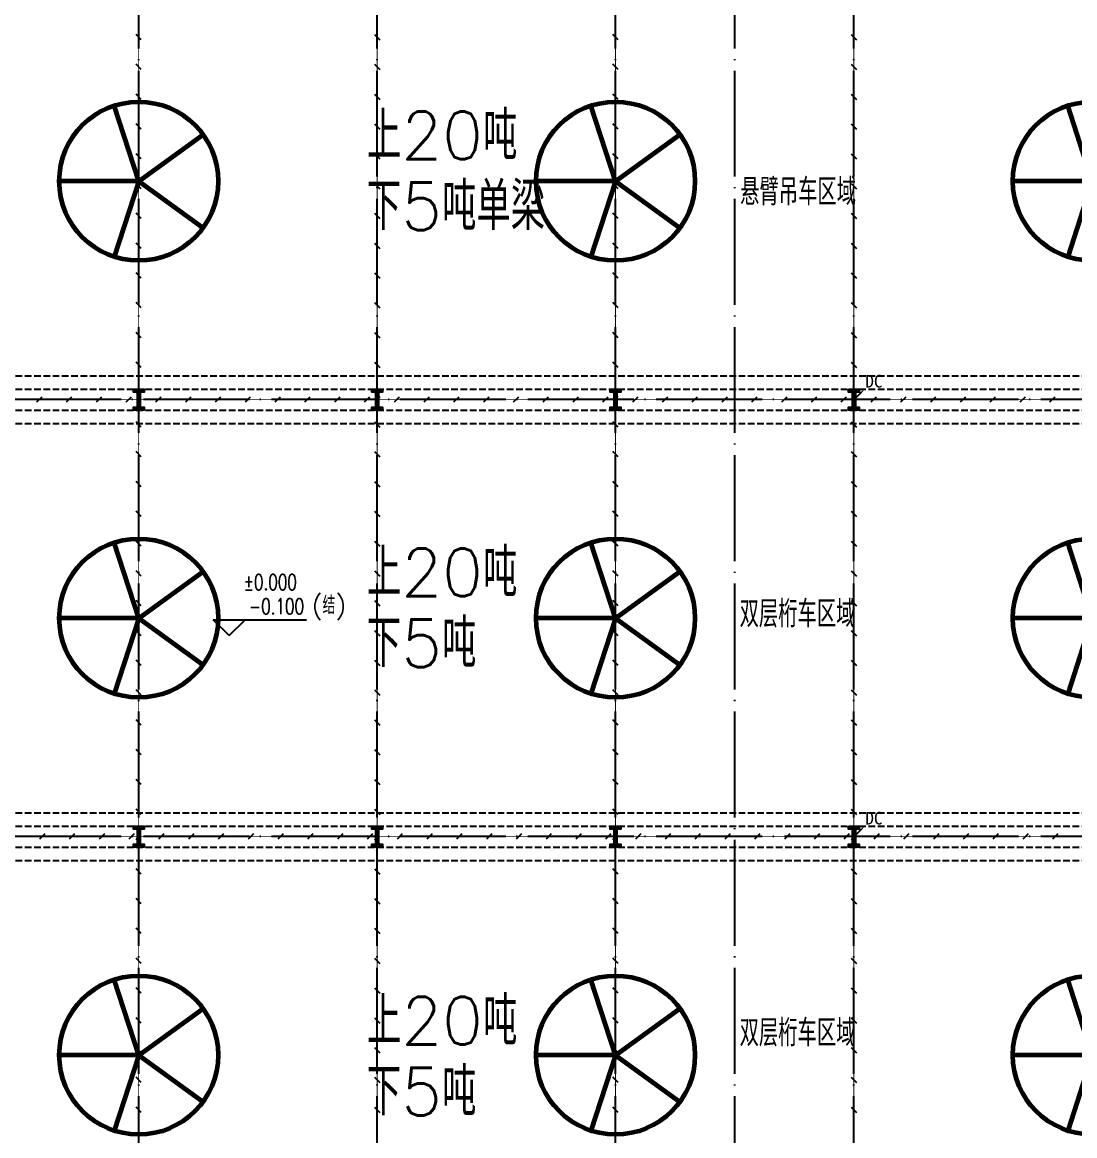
# Model space of a CAD drawing. Extents: x -1396510 to 1250330, y -1892470 to 1623980.
# Drawn here: x -232253 to -192517, y -1050904 to -1008860 of the extents above; entities that cross this region are included whole.
import ezdxf

# ---------------------------------------------------------------- set-up
doc = ezdxf.new("R2010")
doc.units = 0
doc.header["$LTSCALE"] = 1000
doc.header["$MEASUREMENT"] = 0
for name, pattern in [('CENTER2', [1.125, 0.75, -0.125, 0.125, -0.125]), ('DASH', [0.35, 0.25, -0.1]), ('DOTE', [2.42, 2, -0.2, 0.02, -0.2])]:
    doc.linetypes.add(name, pattern=pattern)
for name, color, linetype in [('A-AXIS-DOTE', 14, 'DOTE'), ('A-HATCH-2', 251, 'Continuous'), ('A-LIN-V', 9, 'Continuous'), ('A-WINDOW', 140, 'Continuous'), ('AS-COLN', 6, 'Continuous'), ('LWIRE', 4, 'Continuous'), ('PUB_TEXT', 7, 'Continuous'), ('SHTLN', 4, 'Continuous'), ('TEL_TEXT', 7, 'Continuous'), ('WIRE-接地', 4, 'Continuous'), ('建-标高', 3, 'Continuous')]:
    doc.layers.add(name, color=color, linetype=linetype)
doc.layers.add('A-云线2', color=3, linetype='Continuous', plot=False)
doc.styles.add('A-STANDARD', font='SIMPLEX', dxfattribs={"bigfont": 'GBCBIG'})
doc.styles.get("Standard").update_dxf_attribs({"font": 'gbenor.shx', "bigfont": 'gbcbig.shx'})
doc.styles.add('宋体', font='')
doc.styles.get('宋体').set_extended_font_data('SimSun')

# ---------------------------------------------------------------- blocks, each defined once
blk = doc.blocks.new('G$C2F382D44')
at = {"color": 0, "style": 'A-STANDARD'}
for s, p in [('上20吨', (-2949, 425)), ('下5吨', (-2952, -2245))]:
    blk.add_text(s, height=1800, dxfattribs=at).set_placement(p)
blk = doc.blocks.new('nt66')
at = {"layer": 'A-HATCH-2', "color": 8}
blk.add_lwpolyline([(-195840, 766870), (-195440, 766870), (-195440, 766758), (-195586, 766758), (-195586, 766182), (-195440, 766182), (-195440, 766070), (-195840, 766070), (-195840, 766182), (-195694, 766182), (-195694, 766758), (-195840, 766758)], close=True, dxfattribs=at)
at = {"layer": 'AS-COLN'}
blk.add_lwpolyline([(-195790, 766820), (-195490, 766820), (-195490, 766808), (-195636, 766808), (-195636, 766132), (-195490, 766132), (-195490, 766120), (-195790, 766120), (-195790, 766132), (-195644, 766132), (-195644, 766808), (-195790, 766808)], close=True, dxfattribs=at)
blk = doc.blocks.new('33333')
for p in [(-32214, -76900), (-23214, -76900), (-14214, -76900), (-5214, -76900), (-32214, -93400), (-23214, -93400), (-14214, -93400), (-5214, -93400)]:
    blk.add_blockref('nt66', p)
blk = doc.blocks.new('w42343')
at = {"layer": 'A-HATCH-2', "color": 8, "linetype": 'DASH'}
for p, q in [((-263654, 690470), (-128354, 690470)), ((-263654, 689970), (-128354, 689970)), ((-263654, 689170), (-128354, 689170)), ((-263654, 688670), (-128354, 688670)), ((-263654, 673970), (-128354, 673970)), ((-263654, 673470), (-128354, 673470)), ((-263654, 672670), (-128354, 672670)), ((-263654, 672170), (-128354, 672170))]:
    blk.add_line(p, q, dxfattribs=at)
blk = doc.blocks.new('w4324324')
at = {"layer": 'A-HATCH-2', "color": 0, "lineweight": 60}
for q in [(-1694760, 686605), (-1697614, 684532), (-1691907, 684532), (-1696524, 681178), (-1692997, 681178)]:
    blk.add_line((-1694760, 683605), q, dxfattribs=at)
blk.add_circle((-1694760, 683605), 3000, dxfattribs=at)
blk = doc.blocks.new('ner546')
at = {"layer": 'A-LIN-V', "color": 8}
for p in [(581780, 25256), (598280, 25256), (614780, 25256), (581780, 7256), (598280, 7256), (614780, 7256), (581780, -10744), (598280, -10744), (614780, -10744)]:
    blk.add_blockref('w4324324', p, dxfattribs=at)
blk = doc.blocks.new('世赫2#厂房一层0821')
at = {"layer": 'A-AXIS-DOTE', "color": 8, "ltscale": 2}
for p, q in [((57300, -87498.9), (57300, 6300)), ((66300, -87498.9), (66300, 6300)), ((75300, -87498.9), (75300, 6300)), ((79800, -87498.9), (79800, 6300)), ((84300, -87498.9), (84300, 6300)), ((163114.2, -33000), (-11095.8, -33000)), ((163114.2, -49500), (-11095.8, -49500))]:
    blk.add_line(p, q, dxfattribs=at)
at = {"layer": '建-标高', "color": 8}
for p, q in [((60713.6, -41910), (60113.6, -41310)), ((60113.6, -41310), (63633.6, -41310)), ((60713.6, -41910), (61313.6, -41310))]:
    blk.add_line(p, q, dxfattribs=at)
at = {"color": 8}
for p in [(68864.2, -40850), (68864.2, -57780)]:
    blk.add_blockref('G$C2F382D44', p, dxfattribs=at)
at = {"layer": 'A-LIN-V', "color": 8, "rotation": 90.00000000000001}
blk.add_blockref('ner546', (766160.7, 1055230), dxfattribs=at)
at = {"layer": 'A-WINDOW'}
for name in ['33333', 'w42343']:
    blk.add_blockref(name, (285154.2, -722570), dxfattribs=at)
at = {"color": 8, "style": 'A-STANDARD'}
for s, p in [('上20吨', (65915.6, -23924.7)), ('下5吨单梁', (65912.3, -26595.2))]:
    blk.add_text(s, height=1800, dxfattribs=at).set_placement(p)
at = {"layer": 'PUB_TEXT', "color": 8}
for s, p in [('悬臂吊车区域', (80004.8, -25663.1)), ('双层桁车区域', (79984.8, -41596.9)), ('双层桁车区域', (79984.8, -57416.9))]:
    blk.add_text(s, height=1012.77, dxfattribs=at).set_placement(p)
at = {"layer": '建-标高', "color": 7, "style": 'A-STANDARD', "width": 0.705882}
for s, p in [('%%P0.000', (61253.6, -40190)), ('-0.100', (61453.6, -41100))]:
    blk.add_text(s, height=595, dxfattribs=at).set_placement(p)
at = {"layer": '建-标高', "color": 7, "style": 'A-STANDARD'}
blk.add_text('(结)', height=675.18, dxfattribs=at).set_placement((63833.6, -41100))
blk = doc.blocks.new('$TelecSys$00000008')
blk.add_line((0.4, 0.4), (-0.4, -0.4))
blk = doc.blocks.new('$TelecSys$00000079')
for p, q in [((0.7, 0.7), (0, 0)), ((0.1, 0.1), (0.1, 0.1)), ((-0.1, -0.1), (-0.1, -0.1))]:
    blk.add_line(p, q)
at = {"const_width": 0.142}
blk.add_lwpolyline([(-0.07, 0, 1), (0.07, 0, 1)], format="xyb", close=True, dxfattribs=at)
blk.add_solid([(0.63, 0.77), (0.77, 0.63), (1.15, 1.15)])
at = {"width": 0.8, "flags": 9}
blk.add_attdef('A', (0, 0), '', height=0.00002, dxfattribs=at)

msp = doc.modelspace()

# ---------------------------------------------------------------- linework, layer by layer
at = {"layer": 'WIRE-接地', "linetype": 'CENTER2', "const_width": 35}
for points in [[(-227858.2, -990110), (-227858.2, -1072610)], [(-218858.2, -1072610), (-218858.2, -990110)], [(-209858.2, -990110), (-209858.2, -1072610)], [(-200858.2, -1072610), (-200858.2, -990110)], [(-274760.7, -1023110), (-128850.2, -1023110)], [(-280158.2, -1039610), (-128850.2, -1039610)]]:
    msp.add_lwpolyline(points, dxfattribs=at)

# ---------------------------------------------------------------- block references
at = {"layer": 'A-云线2'}
msp.add_blockref('世赫2#厂房一层0821', (-285154.2, -990110), dxfattribs=at)
at = {"layer": 'LWIRE', "xscale": -350, "yscale": 350, "zscale": 350, "rotation": 270}
for p in [(-200850.2, -1023110), (-200850.2, -1039610)]:
    msp.add_blockref('$TelecSys$00000079', p, dxfattribs=at)
at = {"layer": 'SHTLN', "xscale": 250, "yscale": 250, "zscale": 250}
for p, rotation in [((-227858.2, -1009422.5), 270), ((-218858.2, -1009422.5), 90), ((-209858.2, -1009422.5), 270), ((-200858.2, -1009422.5), 90), ((-227858.2, -1010547.5), 270), ((-218858.2, -1010547.5), 90), ((-209858.2, -1010547.5), 270), ((-200858.2, -1010547.5), 90), ((-227858.2, -1011672.5), 270), ((-218858.2, -1011672.5), 90), ((-209858.2, -1011672.5), 270), ((-200858.2, -1011672.5), 90), ((-227858.2, -1012797.5), 270), ((-218858.2, -1012797.5), 90), ((-209858.2, -1012797.5), 270), ((-200858.2, -1012797.5), 90), ((-227858.2, -1013922.5), 270), ((-218858.2, -1013922.5), 90), ((-209858.2, -1013922.5), 270), ((-200858.2, -1013922.5), 90), ((-227858.2, -1015047.5), 270), ((-218858.2, -1015047.5), 90), ((-209858.2, -1015047.5), 270), ((-200858.2, -1015047.5), 90), ((-227858.2, -1016172.5), 270), ((-218858.2, -1016172.5), 90), ((-209858.2, -1016172.5), 270), ((-200858.2, -1016172.5), 90), ((-227858.2, -1017297.5), 270), ((-218858.2, -1017297.5), 90), ((-209858.2, -1017297.5), 270), ((-200858.2, -1017297.5), 90), ((-227858.2, -1018422.5), 270), ((-218858.2, -1018422.5), 90), ((-209858.2, -1018422.5), 270), ((-200858.2, -1018422.5), 90), ((-227858.2, -1019547.5), 270), ((-218858.2, -1019547.5), 90), ((-209858.2, -1019547.5), 270), ((-200858.2, -1019547.5), 90), ((-227858.2, -1020672.5), 270), ((-218858.2, -1020672.5), 90), ((-209858.2, -1020672.5), 270), ((-200858.2, -1020672.5), 90), ((-227858.2, -1021797.5), 270), ((-218858.2, -1021797.5), 90), ((-209858.2, -1021797.5), 270), ((-200858.2, -1021797.5), 90), ((-227858.2, -1022922.5), 270), ((-218858.2, -1022922.5), 90), ((-209858.2, -1022922.5), 270), ((-200858.2, -1022922.5), 90), ((-231618, -1023110), 1.539509925772235e-07), ((-230493, -1023110), 1.539509925772235e-07), ((-229368, -1023110), 1.539509925772235e-07), ((-228243, -1023110), 1.539509925772235e-07), ((-227118, -1023110), 1.539509925772235e-07), ((-225993, -1023110), 1.539509925772235e-07), ((-224868, -1023110), 1.539509925772235e-07), ((-223743, -1023110), 1.539509925772235e-07), ((-222618, -1023110), 1.539509925772235e-07), ((-221493, -1023110), 1.539509925772235e-07), ((-220368, -1023110), 1.539509925772235e-07), ((-219243, -1023110), 1.539509925772235e-07), ((-218118, -1023110), 1.539509925772235e-07), ((-216993, -1023110), 1.539509925772235e-07), ((-215868, -1023110), 1.539509925772235e-07), ((-214743, -1023110), 1.539509925772235e-07), ((-213618, -1023110), 1.539509925772235e-07), ((-212493, -1023110), 1.539509925772235e-07), ((-211368, -1023110), 1.539509925772235e-07), ((-210243, -1023110), 1.539509925772235e-07), ((-209118, -1023110), 1.539509925772235e-07), ((-207993, -1023110), 1.539509925772235e-07), ((-206868, -1023110), 1.539509925772235e-07), ((-205743, -1023110), 1.539509925772235e-07), ((-204618, -1023110), 1.539509925772235e-07), ((-203493, -1023110), 1.539509925772235e-07), ((-202368, -1023110), 1.539509925772235e-07), ((-201243, -1023110), 1.539509925772235e-07), ((-200118, -1023110), 1.539509925772235e-07), ((-198993, -1023110), 1.539509925772235e-07), ((-197868, -1023110), 1.539509925772235e-07), ((-196743, -1023110), 1.539509925772235e-07), ((-195618, -1023110), 1.539509925772235e-07), ((-194493, -1023110), 1.539509925772235e-07), ((-193368, -1023110), 1.539509925772235e-07), ((-227858.2, -1024047.5), 270), ((-218858.2, -1024047.5), 90), ((-209858.2, -1024047.5), 270), ((-200858.2, -1024047.5), 90), ((-227858.2, -1025172.5), 270), ((-218858.2, -1025172.5), 90), ((-209858.2, -1025172.5), 270), ((-200858.2, -1025172.5), 90), ((-227858.2, -1026297.5), 270), ((-218858.2, -1026297.5), 90), ((-209858.2, -1026297.5), 270), ((-200858.2, -1026297.5), 90), ((-227858.2, -1027422.5), 270), ((-218858.2, -1027422.5), 90), ((-209858.2, -1027422.5), 270), ((-200858.2, -1027422.5), 90), ((-227858.2, -1028547.5), 270), ((-218858.2, -1028547.5), 90), ((-209858.2, -1028547.5), 270), ((-200858.2, -1028547.5), 90), ((-227858.2, -1029672.5), 270), ((-218858.2, -1029672.5), 90), ((-209858.2, -1029672.5), 270), ((-200858.2, -1029672.5), 90), ((-227858.2, -1030797.5), 270), ((-218858.2, -1030797.5), 90), ((-209858.2, -1030797.5), 270), ((-200858.2, -1030797.5), 90), ((-227858.2, -1031922.5), 270), ((-218858.2, -1031922.5), 90), ((-209858.2, -1031922.5), 270), ((-200858.2, -1031922.5), 90), ((-227858.2, -1033047.5), 270), ((-218858.2, -1033047.5), 90), ((-209858.2, -1033047.5), 270), ((-200858.2, -1033047.5), 90), ((-227858.2, -1034172.5), 270), ((-218858.2, -1034172.5), 90), ((-209858.2, -1034172.5), 270), ((-200858.2, -1034172.5), 90), ((-227858.2, -1035297.5), 270), ((-218858.2, -1035297.5), 90), ((-209858.2, -1035297.5), 270), ((-200858.2, -1035297.5), 90), ((-227858.2, -1036422.5), 270), ((-218858.2, -1036422.5), 90), ((-209858.2, -1036422.5), 270), ((-200858.2, -1036422.5), 90), ((-227858.2, -1037547.5), 270), ((-218858.2, -1037547.5), 90), ((-209858.2, -1037547.5), 270), ((-200858.2, -1037547.5), 90), ((-227858.2, -1038672.5), 270), ((-218858.2, -1038672.5), 90), ((-209858.2, -1038672.5), 270), ((-200858.2, -1038672.5), 90), ((-227858.2, -1039797.5), 270), ((-218858.2, -1039797.5), 90), ((-209858.2, -1039797.5), 270), ((-200858.2, -1039797.5), 90), ((-227858.2, -1040922.5), 270), ((-218858.2, -1040922.5), 90), ((-209858.2, -1040922.5), 270), ((-200858.2, -1040922.5), 90), ((-227858.2, -1042047.5), 270), ((-218858.2, -1042047.5), 90), ((-209858.2, -1042047.5), 270), ((-200858.2, -1042047.5), 90), ((-227858.2, -1043172.5), 270), ((-218858.2, -1043172.5), 90), ((-209858.2, -1043172.5), 270), ((-200858.2, -1043172.5), 90), ((-227858.2, -1044297.5), 270), ((-218858.2, -1044297.5), 90), ((-209858.2, -1044297.5), 270), ((-200858.2, -1044297.5), 90), ((-227858.2, -1045422.5), 270), ((-218858.2, -1045422.5), 90), ((-209858.2, -1045422.5), 270), ((-200858.2, -1045422.5), 90), ((-227858.2, -1046547.5), 270), ((-218858.2, -1046547.5), 90), ((-209858.2, -1046547.5), 270), ((-200858.2, -1046547.5), 90), ((-227858.2, -1047672.5), 270), ((-218858.2, -1047672.5), 90), ((-209858.2, -1047672.5), 270), ((-200858.2, -1047672.5), 90), ((-227858.2, -1048797.5), 270), ((-218858.2, -1048797.5), 90), ((-209858.2, -1048797.5), 270), ((-200858.2, -1048797.5), 90), ((-227858.2, -1049922.5), 270), ((-218858.2, -1049922.5), 90), ((-209858.2, -1049922.5), 270), ((-200858.2, -1049922.5), 90)]:
    msp.add_blockref('$TelecSys$00000008', p, dxfattribs=dict(at, rotation=rotation))
for p in [(-231504.2, -1039610), (-230379.2, -1039610), (-229254.2, -1039610), (-228129.2, -1039610), (-227004.2, -1039610), (-225879.2, -1039610), (-224754.2, -1039610), (-223629.2, -1039610), (-222504.2, -1039610), (-221379.2, -1039610), (-220254.2, -1039610), (-219129.2, -1039610), (-218004.2, -1039610), (-216879.2, -1039610), (-215754.2, -1039610), (-214629.2, -1039610), (-213504.2, -1039610), (-212379.2, -1039610), (-211254.2, -1039610), (-210129.2, -1039610), (-209004.2, -1039610), (-207879.2, -1039610), (-206754.2, -1039610), (-205629.2, -1039610), (-204504.2, -1039610), (-203379.2, -1039610), (-202254.2, -1039610), (-201129.2, -1039610), (-200004.2, -1039610), (-198879.2, -1039610), (-197754.2, -1039610), (-196629.2, -1039610), (-195504.2, -1039610), (-194379.2, -1039610), (-193254.2, -1039610)]:
    msp.add_blockref('$TelecSys$00000008', p, dxfattribs=at)

# ---------------------------------------------------------------- texts
at = {"layer": 'TEL_TEXT', "style": '宋体'}
for p in [(-200423.8, -1022652.1), (-200423.8, -1039152.1)]:
    msp.add_text('DC', height=478.48, dxfattribs=at).set_placement(p)

doc.saveas('drawing.dxf')
